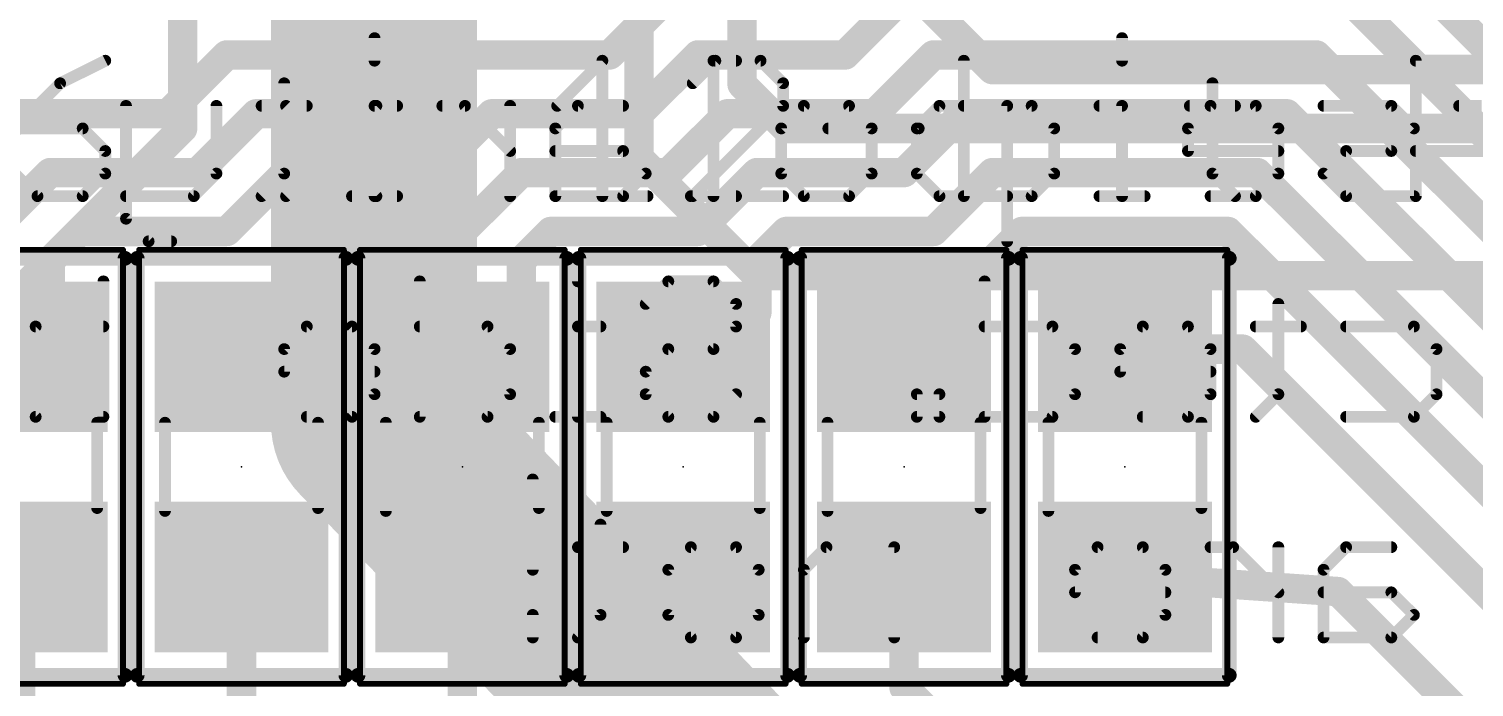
# Model space of a CAD drawing. Extents: x -31.2 to 31.8, y -0.1 to 26.1.
# Drawn here: x -20 to -7.53, y 9.15 to 14.83 of the extents above; entities that cross this region are included whole.
import ezdxf

# ---------------------------------------------------------------- set-up
doc = ezdxf.new("R2010")
doc.units = 0
for name, color, linetype in [('1', 12, 'CONTINUOUS'), ('16', 132, 'CONTINUOUS'), ('21', 40, 'CONTINUOUS'), ('22', 40, 'CONTINUOUS'), ('23', 53, 'CONTINUOUS'), ('39', 12, 'CONTINUOUS'), ('51', 253, 'CONTINUOUS')]:
    doc.layers.add(name, color=color, linetype=linetype)

# ---------------------------------------------------------------- blocks, each defined once
blk = doc.blocks.new('RECT')
blk.add_solid([(-0.5, -0.5), (0.5, -0.5), (-0.5, 0.5), (0.5, 0.5)])

msp = doc.modelspace()

# ---------------------------------------------------------------- linework, layer by layer
at = {"layer": '1', "const_width": 0.254}
for points in [[(-8.382, 15.621), (-6.04, 13.279)], [(-17.018, 14.605), (-16.51, 15.113)], [(-14.986, 14.605), (-14.478, 15.113)], [(-12.954, 14.605), (-12.446, 15.113)], [(-8.636, 15.113), (-6.152, 12.629)], [(-18.288, 14.605), (-18.796, 14.097)], [(-17.018, 14.605), (-18.288, 14.605)], [(-16.256, 14.605), (-16.764, 14.097)], [(-14.986, 14.605), (-16.256, 14.605)], [(-14.732, 14.097), (-14.224, 14.605)], [(-14.224, 14.605), (-12.954, 14.605)], [(-12.7, 14.097), (-12.192, 14.605)], [(-12.192, 14.605), (-8.89, 14.605)], [(-8.89, 14.605), (-6.264, 11.979)], [(-20.066, 14.097), (-20.574, 13.589)], [(-18.796, 14.097), (-20.066, 14.097)], [(-18.034, 14.097), (-18.542, 13.589)], [(-16.764, 14.097), (-18.034, 14.097)], [(-16.002, 14.097), (-16.51, 13.589)], [(-14.732, 14.097), (-16.002, 14.097)], [(-14.478, 13.589), (-13.97, 14.097)], [(-13.97, 14.097), (-12.7, 14.097)], [(-12.446, 13.589), (-11.938, 14.097)], [(-11.938, 14.097), (-9.144, 14.097)], [(-9.144, 14.097), (-6.376, 11.329)], [(-19.812, 13.589), (-20.32, 13.081)], [(-18.542, 13.589), (-19.812, 13.589)], [(-17.78, 13.589), (-18.288, 13.081)], [(-16.51, 13.589), (-17.78, 13.589)], [(-15.748, 13.589), (-16.256, 13.081)], [(-14.478, 13.589), (-15.748, 13.589)], [(-14.224, 13.081), (-13.716, 13.589)], [(-13.716, 13.589), (-12.446, 13.589)], [(-12.192, 13.081), (-11.684, 13.589)], [(-11.684, 13.589), (-9.398, 13.589)], [(-9.398, 13.589), (-6.488, 10.679)], [(-19.558, 13.081), (-19.812, 12.827)], [(-18.288, 13.081), (-19.558, 13.081)], [(-17.526, 13.081), (-17.78, 12.827)], [(-16.256, 13.081), (-17.526, 13.081)], [(-15.494, 13.081), (-15.748, 12.827)], [(-14.224, 13.081), (-15.494, 13.081)], [(-13.716, 12.827), (-13.462, 13.081)], [(-13.462, 13.081), (-12.192, 13.081)], [(-11.684, 12.827), (-11.43, 13.081)], [(-11.43, 13.081), (-9.652, 13.081)], [(-9.652, 13.081), (-6.6, 10.029)], [(-19.812, 12.827), (-19.812, 12.253)], [(-17.78, 12.827), (-17.78, 12.38)], [(-15.748, 12.827), (-15.748, 12.507)], [(-13.716, 12.827), (-13.716, 12.38)], [(-12.446, 11.999), (-11.684, 12.827)], [(-15.748, 12.507), (-16.256, 11.999)], [(-17.78, 12.38), (-18.161, 11.999)], [(-13.716, 12.38), (-14.351, 11.999)], [(-19.812, 12.253), (-20.066, 11.999)], [(-10.541, 11.999), (-10.475, 12.065)], [(-10.475, 12.065), (-9.525, 12.065)], [(-9.525, 12.065), (-6.839, 9.379)], [(-20.066, 10.099), (-20.066, 7.493)], [(-18.161, 8.128), (-18.161, 10.099)], [(-16.256, 8.636), (-16.256, 10.099)], [(-14.351, 9.017), (-14.351, 10.099)], [(-12.446, 9.144), (-12.446, 10.099)], [(-8.702, 9.972), (-10.541, 10.099)], [(-8.702, 9.972), (-6.604, 7.874)], [(-11.684, 8.382), (-12.446, 9.144)]]:
    msp.add_lwpolyline(points, dxfattribs=at)
at = {"layer": '1', "const_width": 0.127}
for points in [[(-18.288, 14.6685, 1), (-18.288, 14.5415)], [(-18.2431, 14.5601, 1), (-18.3329, 14.6499)], [(-17.0629, 14.6499, 1), (-16.9731, 14.5601)], [(-17.018, 14.5415, 1), (-17.018, 14.6685)], [(-16.256, 14.6685, 1), (-16.256, 14.5415)], [(-16.2111, 14.5601, 1), (-16.3009, 14.6499)], [(-15.0309, 14.6499, 1), (-14.9411, 14.5601)], [(-14.986, 14.5415, 1), (-14.986, 14.6685)], [(-14.224, 14.6685, 1), (-14.224, 14.5415)], [(-14.1791, 14.5601, 1), (-14.2689, 14.6499)], [(-12.9989, 14.6499, 1), (-12.9091, 14.5601)], [(-12.954, 14.5415, 1), (-12.954, 14.6685)], [(-12.192, 14.6685, 1), (-12.192, 14.5415)], [(-12.1471, 14.5601, 1), (-12.2369, 14.6499)], [(-8.8451, 14.6499, 1), (-8.9349, 14.5601)], [(-8.89, 14.5415, 1), (-8.89, 14.6685)], [(-20.0211, 14.0521, 1), (-20.1109, 14.1419)], [(-18.796, 14.0335, 1), (-18.796, 14.1605)], [(-18.034, 14.1605, 1), (-18.034, 14.0335)], [(-17.9891, 14.0521, 1), (-18.0789, 14.1419)], [(-16.764, 14.0335, 1), (-16.764, 14.1605)], [(-16.002, 14.1605, 1), (-16.002, 14.0335)], [(-15.9571, 14.0521, 1), (-16.0469, 14.1419)], [(-14.732, 14.0335, 1), (-14.732, 14.1605)], [(-13.97, 14.1605, 1), (-13.97, 14.0335)], [(-13.9251, 14.0521, 1), (-14.0149, 14.1419)], [(-12.7, 14.0335, 1), (-12.7, 14.1605)], [(-11.938, 14.1605, 1), (-11.938, 14.0335)], [(-11.8931, 14.0521, 1), (-11.9829, 14.1419)], [(-9.0991, 14.1419, 1), (-9.1889, 14.0521)], [(-9.144, 14.0335, 1), (-9.144, 14.1605)], [(-18.8409, 14.1419, 1), (-18.7511, 14.0521)], [(-16.8089, 14.1419, 1), (-16.7191, 14.0521)], [(-14.7769, 14.1419, 1), (-14.6871, 14.0521)], [(-12.7449, 14.1419, 1), (-12.6551, 14.0521)], [(-19.812, 13.6525, 1), (-19.812, 13.5255)], [(-19.7671, 13.5441, 1), (-19.8569, 13.6339)], [(-18.542, 13.5255, 1), (-18.542, 13.6525)], [(-17.78, 13.6525, 1), (-17.78, 13.5255)], [(-17.7351, 13.5441, 1), (-17.8249, 13.6339)], [(-16.51, 13.5255, 1), (-16.51, 13.6525)], [(-15.748, 13.6525, 1), (-15.748, 13.5255)], [(-15.7031, 13.5441, 1), (-15.7929, 13.6339)], [(-14.478, 13.5255, 1), (-14.478, 13.6525)], [(-13.716, 13.6525, 1), (-13.716, 13.5255)], [(-13.6711, 13.5441, 1), (-13.7609, 13.6339)], [(-12.446, 13.5255, 1), (-12.446, 13.6525)], [(-11.684, 13.6525, 1), (-11.684, 13.5255)], [(-11.6391, 13.5441, 1), (-11.7289, 13.6339)], [(-9.3531, 13.6339, 1), (-9.4429, 13.5441)], [(-9.398, 13.5255, 1), (-9.398, 13.6525)], [(-18.5869, 13.6339, 1), (-18.4971, 13.5441)], [(-16.5549, 13.6339, 1), (-16.4651, 13.5441)], [(-14.5229, 13.6339, 1), (-14.4331, 13.5441)], [(-12.4909, 13.6339, 1), (-12.4011, 13.5441)], [(-19.558, 13.1445, 1), (-19.558, 13.0175)], [(-19.5131, 13.0361, 1), (-19.6029, 13.1259)], [(-18.3329, 13.1259, 1), (-18.2431, 13.0361)], [(-18.288, 13.0175, 1), (-18.288, 13.1445)], [(-17.526, 13.1445, 1), (-17.526, 13.0175)], [(-17.4811, 13.0361, 1), (-17.5709, 13.1259)], [(-16.3009, 13.1259, 1), (-16.2111, 13.0361)], [(-16.256, 13.0175, 1), (-16.256, 13.1445)], [(-15.494, 13.1445, 1), (-15.494, 13.0175)], [(-15.4491, 13.0361, 1), (-15.5389, 13.1259)], [(-14.2689, 13.1259, 1), (-14.1791, 13.0361)], [(-14.224, 13.0175, 1), (-14.224, 13.1445)], [(-13.462, 13.1445, 1), (-13.462, 13.0175)], [(-13.4171, 13.0361, 1), (-13.5069, 13.1259)], [(-12.2369, 13.1259, 1), (-12.1471, 13.0361)], [(-12.192, 13.0175, 1), (-12.192, 13.1445)], [(-11.43, 13.1445, 1), (-11.43, 13.0175)], [(-11.3851, 13.0361, 1), (-11.4749, 13.1259)], [(-9.6071, 13.1259, 1), (-9.6969, 13.0361)], [(-9.652, 13.0175, 1), (-9.652, 13.1445)], [(-19.7485, 12.827, 1), (-19.8755, 12.827)], [(-19.8569, 12.8719, 1), (-19.7671, 12.7821)], [(-17.7165, 12.827, 1), (-17.8435, 12.827)], [(-17.8249, 12.8719, 1), (-17.7351, 12.7821)], [(-15.6845, 12.827, 1), (-15.8115, 12.827)], [(-15.7929, 12.8719, 1), (-15.7031, 12.7821)], [(-13.6525, 12.827, 1), (-13.7795, 12.827)], [(-13.7609, 12.8719, 1), (-13.6711, 12.7821)], [(-11.7289, 12.8719, 1), (-11.6391, 12.7821)], [(-11.6373, 12.784, 1), (-11.7307, 12.87)], [(-15.7031, 12.4621, 1), (-15.7929, 12.5519)], [(-17.7351, 12.3351, 1), (-17.8249, 12.4249)], [(-15.8115, 12.507, 1), (-15.6845, 12.507)], [(-13.6833, 12.3255, 1), (-13.7487, 12.4345)], [(-19.7671, 12.2081, 1), (-19.8569, 12.2979)], [(-17.8435, 12.38, 1), (-17.7165, 12.38)], [(-13.7795, 12.38, 1), (-13.6525, 12.38)], [(-19.8755, 12.253, 1), (-19.7485, 12.253)], [(-20.1109, 12.0439, 1), (-20.0211, 11.9541)], [(-18.2059, 12.0439, 1), (-18.1161, 11.9541)], [(-16.3009, 12.0439, 1), (-16.2111, 11.9541)], [(-14.3837, 12.0535, 1), (-14.3183, 11.9445)], [(-12.4927, 12.042, 1), (-12.3993, 11.956)], [(-10.5859, 12.0439, 1), (-10.4961, 11.9541)], [(-10.475, 12.1285, 1), (-10.475, 12.0015)], [(-10.4301, 12.0201, 1), (-10.5199, 12.1099)], [(-9.4801, 12.1099, 1), (-9.5699, 12.0201)], [(-9.525, 12.0015, 1), (-9.525, 12.1285)], [(-20.0025, 10.099, 1), (-20.1295, 10.099)], [(-18.0975, 10.099, 1), (-18.2245, 10.099)], [(-16.1925, 10.099, 1), (-16.3195, 10.099)], [(-14.2875, 10.099, 1), (-14.4145, 10.099)], [(-12.3825, 10.099, 1), (-12.5095, 10.099)], [(-10.5366, 10.1623, 1), (-10.5454, 10.0357)], [(-8.6571, 10.0169, 1), (-8.7469, 9.9271)], [(-8.7064, 9.9087, 1), (-8.6976, 10.0353)], [(-12.4011, 9.1889, 1), (-12.4909, 9.0991)], [(-12.5095, 9.144, 1), (-12.3825, 9.144)]]:
    msp.add_lwpolyline(points, format="xyb", dxfattribs=at)
at = {"layer": '16'}
for points, const_width in [([(-17.018, 11.43), (-17.018, 21.209)], 1.778), ([(-18.669, 21.717), (-18.669, 13.97)], 0.254), ([(-13.843, 14.351), (-13.843, 17.78)], 0.254), ([(-14.732, 13.716), (-14.732, 17.272)], 0.254), ([(-11.684, 14.478), (-12.7, 15.494)], 0.254), ([(-11.684, 14.478), (-1.905, 14.478)], 0.254), ([(-13.843, 14.351), (-13.462, 13.97)], 0.254), ([(-18.669, 13.97), (-21.082, 11.557)], 0.254), ([(-13.462, 13.97), (1.27, 13.97)], 0.254), ([(-13.716, 12.7), (-14.732, 13.716)], 0.254), ([(-13.716, 12.7), (0.254, 12.7)], 0.254), ([(-13.97, 8.255), (-17.018, 11.43)], 1.778)]:
    msp.add_lwpolyline(points, dxfattribs=dict(at, const_width=const_width))
for points, const_width in [([(-11.684, 14.5415, 1), (-11.684, 14.4145)], 0.127), ([(-11.7289, 14.4331, 1), (-11.6391, 14.5229)], 0.127), ([(-13.7981, 14.3959, 1), (-13.8879, 14.3061)], 0.127), ([(-13.9065, 14.351, 1), (-13.7795, 14.351)], 0.127), ([(-18.6241, 13.9251, 1), (-18.7139, 14.0149)], 0.127), ([(-13.462, 14.0335, 1), (-13.462, 13.9065)], 0.127), ([(-18.7325, 13.97, 1), (-18.6055, 13.97)], 0.127), ([(-13.5069, 13.9251, 1), (-13.4171, 14.0149)], 0.127), ([(-14.6871, 13.7609, 1), (-14.7769, 13.6711)], 0.127), ([(-14.7955, 13.716, 1), (-14.6685, 13.716)], 0.127), ([(-13.716, 12.7635, 1), (-13.716, 12.6365)], 0.127), ([(-13.7609, 12.6551, 1), (-13.6711, 12.7449)], 0.127), ([(-16.6973, 11.7378, 1), (-17.3387, 11.1222)], 0.889), ([(-17.4625, 11.43, 1), (-16.5735, 11.43)], 0.889)]:
    msp.add_lwpolyline(points, format="xyb", dxfattribs=dict(at, const_width=const_width))
at = {"layer": '21'}
for points, const_width in [([(-10.5657, 14.7501), (-10.5657, 14.5552)], 0.1016), ([(-19.3362, 14.5552), (-19.726, 14.3603)], 0.1016), ([(-15.4382, 14.1654), (-15.0484, 14.5552)], 0.1016), ([(-15.0484, 14.5552), (-15.0484, 13.3858)], 0.1016), ([(-14.0739, 14.5552), (-14.2688, 14.3603)], 0.1016), ([(-13.6841, 14.5552), (-14.0739, 14.5552)], 0.1016), ([(-13.4892, 14.3603), (-13.6841, 14.5552)], 0.1016), ([(-11.93, 14.5552), (-11.93, 13.3858)], 0.1016), ([(-8.032, 13.3858), (-8.032, 14.5552)], 0.1016), ([(-8.032, 14.5552), (-7.4473, 14.5552)], 0.1016), ([(-19.726, 14.3603), (-20.1158, 13.9705)], 0.1016), ([(-13.4892, 14.1654), (-13.4892, 14.3603)], 0.1016), ([(-9.7861, 14.3603), (-9.7861, 13.5807)], 0.1016), ([(-17.777, 14.1654), (-16.9974, 13.3858)], 0.1016), ([(-17.777, 13.3858), (-16.9974, 14.1654)], 0.1016), ([(-14.2688, 13.3858), (-13.4892, 14.1654)], 0.1016), ([(-11.3453, 14.1654), (-11.93, 14.1654)], 0.1016), ([(-11.1504, 13.9705), (-11.3453, 14.1654)], 0.1016), ([(-10.7606, 14.1654), (-10.5657, 14.1654)], 0.1016), ([(-10.5657, 14.1654), (-10.5657, 13.3858)], 0.1016), ([(-9.981, 14.1654), (-9.5912, 14.1654)], 0.1016), ([(-19.5311, 13.9705), (-20.1158, 13.9705)], 0.1016), ([(-19.3362, 13.7756), (-19.5311, 13.9705)], 0.1016), ([(-13.0994, 13.9705), (-12.3198, 13.9705)], 0.1016), ([(-11.1504, 13.5807), (-11.1504, 13.9705)], 0.1016), ([(-19.3362, 13.5807), (-19.3362, 13.7756)], 0.1016), ([(-7.4473, 13.7756), (-8.032, 13.7756)], 0.1016), ([(-20.1158, 13.5807), (-19.9209, 13.3858)], 0.1016), ([(-19.5311, 13.3858), (-19.3362, 13.5807)], 0.1016), ([(-11.3453, 13.3858), (-11.1504, 13.5807)], 0.1016), ([(-9.7861, 13.5807), (-9.5912, 13.3858)], 0.1016), ([(-19.9209, 13.3858), (-19.5311, 13.3858)], 0.1016), ([(-15.4382, 13.3858), (-14.6586, 13.3858)], 0.1016), ([(-13.4892, 13.3858), (-14.2688, 13.3858)], 0.1016), ([(-11.93, 13.3858), (-11.3453, 13.3858)], 0.1016), ([(-10.7606, 13.3858), (-10.3708, 13.3858)], 0.1016), ([(-20.966, 12.849), (-19.166, 12.849)], 0.127), ([(-19.166, 12.849), (-19.166, 9.249)], 0.127), ([(-19.061, 12.849), (-17.261, 12.849)], 0.127), ([(-19.061, 9.249), (-19.061, 12.849)], 0.127), ([(-17.261, 12.849), (-17.261, 9.249)], 0.127), ([(-17.156, 12.849), (-15.356, 12.849)], 0.127), ([(-17.156, 9.249), (-17.156, 12.849)], 0.127), ([(-15.356, 12.849), (-15.356, 9.249)], 0.127), ([(-15.251, 12.849), (-13.451, 12.849)], 0.127), ([(-15.251, 9.249), (-15.251, 12.849)], 0.127), ([(-13.451, 12.849), (-13.451, 9.249)], 0.127), ([(-13.346, 12.849), (-11.546, 12.849)], 0.127), ([(-13.346, 9.249), (-13.346, 12.849)], 0.127), ([(-11.546, 12.849), (-11.546, 9.249)], 0.127), ([(-11.441, 12.849), (-9.641, 12.849)], 0.127), ([(-11.441, 9.249), (-11.441, 12.849)], 0.127), ([(-9.641, 12.849), (-9.641, 9.249)], 0.127), ([(-19.166, 9.249), (-20.966, 9.249)], 0.127), ([(-17.261, 9.249), (-19.061, 9.249)], 0.127), ([(-15.356, 9.249), (-17.156, 9.249)], 0.127), ([(-13.451, 9.249), (-15.251, 9.249)], 0.127), ([(-11.546, 9.249), (-13.346, 9.249)], 0.127), ([(-9.641, 9.249), (-11.441, 9.249)], 0.127)]:
    msp.add_lwpolyline(points, dxfattribs=dict(at, const_width=const_width))
for points, const_width in [([(-10.5403, 14.7501, 1), (-10.5911, 14.7501)], 0.0508), ([(-19.3248, 14.5325, 1), (-19.3476, 14.5779)], 0.0508), ([(-15.023, 14.5552, 1), (-15.0738, 14.5552)], 0.0508), ([(-15.0305, 14.5372, 1), (-15.0664, 14.5732)], 0.0508), ([(-14.0739, 14.5806, 1), (-14.0739, 14.5298)], 0.0508), ([(-14.056, 14.5372, 1), (-14.0919, 14.5732)], 0.0508), ([(-13.6662, 14.5732, 1), (-13.7021, 14.5372)], 0.0508), ([(-13.6841, 14.5298, 1), (-13.6841, 14.5806)], 0.0508), ([(-11.9046, 14.5552, 1), (-11.9554, 14.5552)], 0.0508), ([(-8.0066, 14.5552, 1), (-8.0574, 14.5552)], 0.0508), ([(-8.032, 14.5806, 1), (-8.032, 14.5298)], 0.0508), ([(-10.5911, 14.5552, 1), (-10.5403, 14.5552)], 0.0508), ([(-19.7374, 14.383, 1), (-19.7146, 14.3376)], 0.0508), ([(-19.708, 14.3423, 1), (-19.744, 14.3783)], 0.0508), ([(-14.2868, 14.3783, 1), (-14.2509, 14.3423)], 0.0508), ([(-13.4638, 14.3603, 1), (-13.5146, 14.3603)], 0.0508), ([(-13.5072, 14.3423, 1), (-13.4713, 14.3783)], 0.0508), ([(-9.7607, 14.3603, 1), (-9.8115, 14.3603)], 0.0508), ([(-17.759, 14.1834, 1), (-17.795, 14.1474)], 0.0508), ([(-16.9795, 14.1474, 1), (-17.0154, 14.1834)], 0.0508), ([(-13.4713, 14.1474, 1), (-13.5072, 14.1834)], 0.0508), ([(-11.93, 14.1908, 1), (-11.93, 14.14)], 0.0508), ([(-11.3274, 14.1834, 1), (-11.3633, 14.1474)], 0.0508), ([(-11.3453, 14.14, 1), (-11.3453, 14.1908)], 0.0508), ([(-10.7606, 14.1908, 1), (-10.7606, 14.14)], 0.0508), ([(-10.5403, 14.1654, 1), (-10.5911, 14.1654)], 0.0508), ([(-10.5657, 14.14, 1), (-10.5657, 14.1908)], 0.0508), ([(-9.981, 14.1908, 1), (-9.981, 14.14)], 0.0508), ([(-9.5912, 14.14, 1), (-9.5912, 14.1908)], 0.0508), ([(-15.4562, 14.1834, 1), (-15.4203, 14.1474)], 0.0508), ([(-13.5146, 14.1654, 1), (-13.4638, 14.1654)], 0.0508), ([(-19.5131, 13.9885, 1), (-19.5491, 13.9525)], 0.0508), ([(-19.5311, 13.9451, 1), (-19.5311, 13.9959)], 0.0508), ([(-13.0994, 13.9959, 1), (-13.0994, 13.9451)], 0.0508), ([(-12.3198, 13.9451, 1), (-12.3198, 13.9959)], 0.0508), ([(-11.125, 13.9705, 1), (-11.1758, 13.9705)], 0.0508), ([(-11.1684, 13.9525, 1), (-11.1325, 13.9885)], 0.0508), ([(-19.3108, 13.7756, 1), (-19.3616, 13.7756)], 0.0508), ([(-19.3542, 13.7576, 1), (-19.3182, 13.7936)], 0.0508), ([(-8.032, 13.801, 1), (-8.032, 13.7502)], 0.0508), ([(-19.3616, 13.5807, 1), (-19.3108, 13.5807)], 0.0508), ([(-19.3182, 13.5627, 1), (-19.3542, 13.5987)], 0.0508), ([(-11.1758, 13.5807, 1), (-11.125, 13.5807)], 0.0508), ([(-11.1325, 13.5627, 1), (-11.1684, 13.5987)], 0.0508), ([(-9.7682, 13.5987, 1), (-9.8041, 13.5627)], 0.0508), ([(-9.8115, 13.5807, 1), (-9.7607, 13.5807)], 0.0508), ([(-19.9209, 13.4112, 1), (-19.9209, 13.3604)], 0.0508), ([(-19.9389, 13.3678, 1), (-19.9029, 13.4038)], 0.0508), ([(-19.5491, 13.4038, 1), (-19.5131, 13.3678)], 0.0508), ([(-19.5311, 13.3604, 1), (-19.5311, 13.4112)], 0.0508), ([(-17.795, 13.4038, 1), (-17.759, 13.3678)], 0.0508), ([(-17.0154, 13.3678, 1), (-16.9795, 13.4038)], 0.0508), ([(-15.4382, 13.4112, 1), (-15.4382, 13.3604)], 0.0508), ([(-15.0738, 13.3858, 1), (-15.023, 13.3858)], 0.0508), ([(-14.6586, 13.3604, 1), (-14.6586, 13.4112)], 0.0508), ([(-14.2868, 13.4038, 1), (-14.2509, 13.3678)], 0.0508), ([(-14.2688, 13.4112, 1), (-14.2688, 13.3604)], 0.0508), ([(-13.4892, 13.3604, 1), (-13.4892, 13.4112)], 0.0508), ([(-11.93, 13.4112, 1), (-11.93, 13.3604)], 0.0508), ([(-11.9554, 13.3858, 1), (-11.9046, 13.3858)], 0.0508), ([(-11.3633, 13.4038, 1), (-11.3274, 13.3678)], 0.0508), ([(-11.3453, 13.3604, 1), (-11.3453, 13.4112)], 0.0508), ([(-10.7606, 13.4112, 1), (-10.7606, 13.3604)], 0.0508), ([(-10.5911, 13.3858, 1), (-10.5403, 13.3858)], 0.0508), ([(-10.3708, 13.3604, 1), (-10.3708, 13.4112)], 0.0508), ([(-9.6092, 13.3678, 1), (-9.5733, 13.4038)], 0.0508), ([(-8.0574, 13.3858, 1), (-8.0066, 13.3858)], 0.0508), ([(-19.1343, 12.849, 1), (-19.1977, 12.849)], 0.0635), ([(-19.166, 12.8172, 1), (-19.166, 12.8808)], 0.0635), ([(-19.061, 12.8808, 1), (-19.061, 12.8172)], 0.0635), ([(-19.0293, 12.849, 1), (-19.0927, 12.849)], 0.0635), ([(-17.2293, 12.849, 1), (-17.2927, 12.849)], 0.0635), ([(-17.261, 12.8172, 1), (-17.261, 12.8808)], 0.0635), ([(-17.156, 12.8808, 1), (-17.156, 12.8172)], 0.0635), ([(-17.1243, 12.849, 1), (-17.1878, 12.849)], 0.0635), ([(-15.3242, 12.849, 1), (-15.3878, 12.849)], 0.0635), ([(-15.356, 12.8172, 1), (-15.356, 12.8808)], 0.0635), ([(-15.251, 12.8808, 1), (-15.251, 12.8172)], 0.0635), ([(-15.2193, 12.849, 1), (-15.2828, 12.849)], 0.0635), ([(-13.4192, 12.849, 1), (-13.4828, 12.849)], 0.0635), ([(-13.451, 12.8172, 1), (-13.451, 12.8808)], 0.0635), ([(-13.346, 12.8808, 1), (-13.346, 12.8172)], 0.0635), ([(-13.3142, 12.849, 1), (-13.3778, 12.849)], 0.0635), ([(-11.5143, 12.849, 1), (-11.5778, 12.849)], 0.0635), ([(-11.546, 12.8172, 1), (-11.546, 12.8808)], 0.0635), ([(-11.441, 12.8808, 1), (-11.441, 12.8172)], 0.0635), ([(-11.4093, 12.849, 1), (-11.4728, 12.849)], 0.0635), ([(-9.6092, 12.849, 1), (-9.6728, 12.849)], 0.0635), ([(-9.641, 12.8172, 1), (-9.641, 12.8808)], 0.0635), ([(-19.1977, 9.249, 1), (-19.1343, 9.249)], 0.0635), ([(-19.166, 9.2172, 1), (-19.166, 9.2808)], 0.0635), ([(-19.061, 9.2808, 1), (-19.061, 9.2172)], 0.0635), ([(-19.0927, 9.249, 1), (-19.0293, 9.249)], 0.0635), ([(-17.2927, 9.249, 1), (-17.2293, 9.249)], 0.0635), ([(-17.261, 9.2172, 1), (-17.261, 9.2808)], 0.0635), ([(-17.156, 9.2808, 1), (-17.156, 9.2172)], 0.0635), ([(-17.1878, 9.249, 1), (-17.1243, 9.249)], 0.0635), ([(-15.3878, 9.249, 1), (-15.3242, 9.249)], 0.0635), ([(-15.356, 9.2172, 1), (-15.356, 9.2808)], 0.0635), ([(-15.251, 9.2808, 1), (-15.251, 9.2172)], 0.0635), ([(-15.2828, 9.249, 1), (-15.2193, 9.249)], 0.0635), ([(-13.4828, 9.249, 1), (-13.4192, 9.249)], 0.0635), ([(-13.451, 9.2172, 1), (-13.451, 9.2808)], 0.0635), ([(-13.346, 9.2808, 1), (-13.346, 9.2172)], 0.0635), ([(-13.3778, 9.249, 1), (-13.3142, 9.249)], 0.0635), ([(-11.5778, 9.249, 1), (-11.5143, 9.249)], 0.0635), ([(-11.546, 9.2172, 1), (-11.546, 9.2808)], 0.0635), ([(-11.441, 9.2808, 1), (-11.441, 9.2172)], 0.0635), ([(-11.4728, 9.249, 1), (-11.4093, 9.249)], 0.0635), ([(-9.6728, 9.249, 1), (-9.6092, 9.249)], 0.0635), ([(-9.641, 9.2172, 1), (-9.641, 9.2808)], 0.0635)]:
    msp.add_lwpolyline(points, format="xyb", dxfattribs=dict(at, const_width=const_width))
at = {"layer": '22', "const_width": 0.1016}
for points in [[(-17.0134, 14.7501), (-17.0134, 14.5552)], [(-13.895, 14.5552), (-14.0899, 14.5552)], [(-14.0899, 14.5552), (-14.0899, 13.3858)], [(-17.793, 14.3603), (-17.793, 13.5807)], [(-19.1573, 14.1654), (-19.1573, 13.1909)], [(-18.3777, 14.1654), (-18.3777, 13.5807)], [(-17.5981, 14.1654), (-17.9879, 14.1654)], [(-16.8185, 14.1654), (-17.0134, 14.1654)], [(-17.0134, 14.1654), (-17.0134, 13.3858)], [(-16.2338, 14.1654), (-16.4287, 14.1654)], [(-15.844, 13.7756), (-16.2338, 14.1654)], [(-15.844, 13.3858), (-15.844, 14.1654)], [(-15.2593, 14.1654), (-15.4542, 13.9705)], [(-14.8695, 14.1654), (-15.2593, 14.1654)], [(-13.5052, 13.9705), (-13.3103, 14.1654)], [(-13.3103, 14.1654), (-12.9205, 14.1654)], [(-12.9205, 14.1654), (-12.7256, 13.9705)], [(-12.1409, 14.1654), (-12.3358, 13.9705)], [(-11.5562, 14.1654), (-12.1409, 14.1654)], [(-11.5562, 12.996), (-11.5562, 14.1654)], [(-9.8021, 14.1654), (-9.997, 13.9705)], [(-9.4123, 14.1654), (-9.8021, 14.1654)], [(-9.2174, 13.9705), (-9.4123, 14.1654)], [(-8.2429, 14.1654), (-8.8276, 14.1654)], [(-8.048, 13.9705), (-8.2429, 14.1654)], [(-7.4633, 14.1654), (-7.6582, 14.1654)], [(-15.4542, 13.9705), (-15.4542, 13.3858)], [(-13.5052, 13.5807), (-13.5052, 13.9705)], [(-12.7256, 13.9705), (-12.7256, 13.5807)], [(-12.3358, 13.9705), (-12.3358, 13.5807)], [(-9.997, 13.9705), (-9.997, 13.7756)], [(-9.2174, 13.5807), (-9.2174, 13.9705)], [(-8.2429, 13.7756), (-8.048, 13.9705)], [(-14.8695, 13.7756), (-15.4542, 13.7756)], [(-14.6746, 13.5807), (-14.8695, 13.7756)], [(-9.997, 13.7756), (-9.2174, 13.7756)], [(-8.8276, 13.5807), (-8.6327, 13.7756)], [(-8.6327, 13.7756), (-8.2429, 13.7756)], [(-18.3777, 13.5807), (-18.5725, 13.3858)], [(-17.793, 13.5807), (-17.9879, 13.3858)], [(-14.8695, 13.3858), (-14.6746, 13.5807)], [(-13.3103, 13.3858), (-13.5052, 13.5807)], [(-12.7256, 13.5807), (-12.9205, 13.3858)], [(-12.3358, 13.5807), (-12.1409, 13.3858)], [(-9.4123, 13.3858), (-9.2174, 13.5807)], [(-8.6327, 13.3858), (-8.8276, 13.5807)], [(-18.5725, 13.3858), (-19.1573, 13.3858)], [(-16.8185, 13.3858), (-17.2083, 13.3858)], [(-15.4542, 13.3858), (-14.8695, 13.3858)], [(-13.895, 13.3858), (-14.2848, 13.3858)], [(-12.9205, 13.3858), (-13.3103, 13.3858)], [(-12.1409, 13.3858), (-11.5562, 13.3858)], [(-9.8021, 13.3858), (-9.4123, 13.3858)], [(-8.048, 13.3858), (-8.6327, 13.3858)], [(-19.1573, 13.1909), (-18.9624, 12.996)], [(-18.9624, 12.996), (-18.7675, 12.996)], [(-15.2593, 12.8451), (-15.2593, 12.6502)], [(-19.3522, 12.6502), (-19.3522, 11.4808)], [(-16.6236, 12.6502), (-16.6236, 11.4808)], [(-14.6746, 12.4553), (-14.4797, 12.6502)], [(-14.4797, 12.6502), (-14.0899, 12.6502)], [(-14.0899, 12.6502), (-13.895, 12.4553)], [(-11.7511, 12.6502), (-11.7511, 11.4808)], [(-13.895, 12.4553), (-13.895, 12.2604)], [(-9.2174, 12.4553), (-9.2174, 11.6757)], [(-20.1317, 12.0655), (-19.9368, 12.2604)], [(-19.9368, 12.2604), (-19.3522, 12.2604)], [(-17.5981, 12.2604), (-17.793, 12.0655)], [(-17.2083, 12.2604), (-17.5981, 12.2604)], [(-17.0134, 12.0655), (-17.2083, 12.2604)], [(-16.0389, 12.2604), (-16.6236, 12.2604)], [(-15.844, 12.0655), (-16.0389, 12.2604)], [(-15.0644, 12.2604), (-15.2593, 12.2604)], [(-15.2593, 12.2604), (-15.2593, 11.4808)], [(-13.895, 12.2604), (-14.0899, 12.0655)], [(-11.1664, 12.2604), (-11.7511, 12.2604)], [(-10.9715, 12.0655), (-11.1664, 12.2604)], [(-10.3868, 12.2604), (-10.5817, 12.0655)], [(-9.997, 12.2604), (-10.3868, 12.2604)], [(-9.8021, 12.0655), (-9.997, 12.2604)], [(-9.0225, 12.2604), (-9.4123, 12.2604)], [(-8.6327, 12.2604), (-8.048, 12.2604)], [(-8.048, 12.2604), (-7.8531, 12.0655)], [(-17.793, 12.0655), (-17.793, 11.8706)], [(-17.0134, 11.6757), (-17.0134, 12.0655)], [(-15.844, 11.6757), (-15.844, 12.0655)], [(-14.4797, 12.0655), (-14.6746, 11.8706)], [(-14.0899, 12.0655), (-14.4797, 12.0655)], [(-10.9715, 11.6757), (-10.9715, 12.0655)], [(-10.5817, 12.0655), (-10.5817, 11.8706)], [(-9.8021, 11.6757), (-9.8021, 12.0655)], [(-7.8531, 12.0655), (-7.8531, 11.6757)], [(-17.793, 11.8706), (-17.0134, 11.8706)], [(-14.6746, 11.8706), (-14.6746, 11.6757)], [(-10.5817, 11.8706), (-9.8021, 11.8706)], [(-19.9368, 11.4808), (-20.1317, 11.6757)], [(-17.2083, 11.4808), (-17.0134, 11.6757)], [(-16.0389, 11.4808), (-15.844, 11.6757)], [(-14.6746, 11.6757), (-14.4797, 11.4808)], [(-14.0899, 11.4808), (-13.895, 11.6757)], [(-12.1409, 11.6757), (-12.3358, 11.6757)], [(-12.3358, 11.6757), (-12.3358, 11.4808)], [(-12.1409, 11.4808), (-12.1409, 11.6757)], [(-11.1664, 11.4808), (-10.9715, 11.6757)], [(-9.997, 11.4808), (-9.8021, 11.6757)], [(-9.2174, 11.6757), (-9.4123, 11.4808)], [(-7.8531, 11.6757), (-8.048, 11.4808)], [(-19.3522, 11.4808), (-19.9368, 11.4808)], [(-17.5981, 11.4808), (-17.2083, 11.4808)], [(-16.6236, 11.4808), (-16.0389, 11.4808)], [(-15.0644, 11.4808), (-15.4542, 11.4808)], [(-14.4797, 11.4808), (-14.0899, 11.4808)], [(-12.3358, 11.4808), (-12.1409, 11.4808)], [(-11.7511, 11.4808), (-11.1664, 11.4808)], [(-10.3868, 11.4808), (-9.997, 11.4808)], [(-8.048, 11.4808), (-8.6327, 11.4808)], [(-15.6491, 10.9401), (-15.6491, 10.1605)], [(-15.0644, 10.5503), (-15.0644, 9.7707)], [(-14.8695, 10.3554), (-15.2593, 10.3554)], [(-14.4797, 10.1605), (-14.2848, 10.3554)], [(-14.2848, 10.3554), (-13.895, 10.3554)], [(-13.895, 10.3554), (-13.7001, 10.1605)], [(-13.1154, 10.3554), (-13.3103, 10.1605)], [(-12.5307, 10.3554), (-13.1154, 10.3554)], [(-12.5307, 9.5758), (-12.5307, 10.3554)], [(-10.7766, 10.3554), (-10.9715, 10.1605)], [(-10.3868, 10.3554), (-10.7766, 10.3554)], [(-10.1919, 10.1605), (-10.3868, 10.3554)], [(-9.6072, 10.3554), (-9.8021, 10.3554)], [(-9.2174, 9.9656), (-9.6072, 10.3554)], [(-9.2174, 9.5758), (-9.2174, 10.3554)], [(-8.6327, 10.3554), (-8.8276, 10.1605)], [(-8.2429, 10.3554), (-8.6327, 10.3554)], [(-14.4797, 9.7707), (-14.4797, 10.1605)], [(-13.7001, 10.1605), (-13.7001, 9.7707)], [(-13.3103, 10.1605), (-13.3103, 9.5758)], [(-10.9715, 10.1605), (-10.9715, 9.9656)], [(-10.1919, 9.7707), (-10.1919, 10.1605)], [(-8.8276, 10.1605), (-8.8276, 9.5758)], [(-10.9715, 9.9656), (-10.1919, 9.9656)], [(-8.2429, 9.9656), (-8.8276, 9.9656)], [(-8.048, 9.7707), (-8.2429, 9.9656)], [(-15.6491, 9.7707), (-15.6491, 9.5758)], [(-15.0644, 9.7707), (-15.2593, 9.5758)], [(-14.2848, 9.5758), (-14.4797, 9.7707)], [(-13.7001, 9.7707), (-13.895, 9.5758)], [(-10.3868, 9.5758), (-10.1919, 9.7707)], [(-8.2429, 9.5758), (-8.048, 9.7707)], [(-13.895, 9.5758), (-14.2848, 9.5758)], [(-10.7766, 9.5758), (-10.3868, 9.5758)], [(-8.8276, 9.5758), (-8.2429, 9.5758)]]:
    msp.add_lwpolyline(points, dxfattribs=at)
at = {"layer": '22', "const_width": 0.0508}
for points in [[(-16.988, 14.7501, 1), (-17.0388, 14.7501)], [(-14.0899, 14.5806, 1), (-14.0899, 14.5298)], [(-14.0645, 14.5552, 1), (-14.1153, 14.5552)], [(-13.895, 14.5298, 1), (-13.895, 14.5806)], [(-17.0388, 14.5552, 1), (-16.988, 14.5552)], [(-17.7676, 14.3603, 1), (-17.8184, 14.3603)], [(-19.1319, 14.1654, 1), (-19.1827, 14.1654)], [(-18.3523, 14.1654, 1), (-18.4031, 14.1654)], [(-17.9879, 14.1908, 1), (-17.9879, 14.14)], [(-17.5981, 14.14, 1), (-17.5981, 14.1908)], [(-17.0134, 14.1908, 1), (-17.0134, 14.14)], [(-16.988, 14.1654, 1), (-17.0388, 14.1654)], [(-16.8185, 14.14, 1), (-16.8185, 14.1908)], [(-16.4287, 14.1908, 1), (-16.4287, 14.14)], [(-16.2158, 14.1834, 1), (-16.2517, 14.1474)], [(-16.2338, 14.14, 1), (-16.2338, 14.1908)], [(-15.8186, 14.1654, 1), (-15.8694, 14.1654)], [(-15.2593, 14.1908, 1), (-15.2593, 14.14)], [(-15.2413, 14.1474, 1), (-15.2772, 14.1834)], [(-14.8695, 14.14, 1), (-14.8695, 14.1908)], [(-13.3103, 14.1908, 1), (-13.3103, 14.14)], [(-13.2923, 14.1474, 1), (-13.3282, 14.1834)], [(-12.9025, 14.1834, 1), (-12.9384, 14.1474)], [(-12.9205, 14.14, 1), (-12.9205, 14.1908)], [(-12.1409, 14.1908, 1), (-12.1409, 14.14)], [(-12.1229, 14.1474, 1), (-12.1588, 14.1834)], [(-11.5308, 14.1654, 1), (-11.5816, 14.1654)], [(-11.5562, 14.14, 1), (-11.5562, 14.1908)], [(-9.8021, 14.1908, 1), (-9.8021, 14.14)], [(-9.7841, 14.1474, 1), (-9.82, 14.1834)], [(-9.3943, 14.1834, 1), (-9.4302, 14.1474)], [(-9.4123, 14.14, 1), (-9.4123, 14.1908)], [(-8.8276, 14.1908, 1), (-8.8276, 14.14)], [(-8.2249, 14.1834, 1), (-8.2608, 14.1474)], [(-8.2429, 14.14, 1), (-8.2429, 14.1908)], [(-7.6582, 14.1908, 1), (-7.6582, 14.14)], [(-15.4288, 13.9705, 1), (-15.4796, 13.9705)], [(-15.4721, 13.9885, 1), (-15.4362, 13.9525)], [(-13.4798, 13.9705, 1), (-13.5306, 13.9705)], [(-13.5231, 13.9885, 1), (-13.4872, 13.9525)], [(-12.7002, 13.9705, 1), (-12.751, 13.9705)], [(-12.7435, 13.9525, 1), (-12.7076, 13.9885)], [(-12.3104, 13.9705, 1), (-12.3612, 13.9705)], [(-12.3537, 13.9885, 1), (-12.3178, 13.9525)], [(-9.9716, 13.9705, 1), (-10.0224, 13.9705)], [(-10.0149, 13.9885, 1), (-9.979, 13.9525)], [(-9.192, 13.9705, 1), (-9.2428, 13.9705)], [(-9.2353, 13.9525, 1), (-9.1994, 13.9885)], [(-8.03, 13.9525, 1), (-8.0659, 13.9885)], [(-8.0659, 13.9525, 1), (-8.03, 13.9885)], [(-15.8619, 13.7576, 1), (-15.826, 13.7936)], [(-15.4542, 13.801, 1), (-15.4542, 13.7502)], [(-14.8515, 13.7936, 1), (-14.8874, 13.7576)], [(-14.8695, 13.7502, 1), (-14.8695, 13.801)], [(-9.997, 13.801, 1), (-9.997, 13.7502)], [(-10.0224, 13.7756, 1), (-9.9716, 13.7756)], [(-9.2174, 13.7502, 1), (-9.2174, 13.801)], [(-8.6327, 13.801, 1), (-8.6327, 13.7502)], [(-8.6147, 13.7576, 1), (-8.6506, 13.7936)], [(-8.2608, 13.7936, 1), (-8.2249, 13.7576)], [(-8.2429, 13.7502, 1), (-8.2429, 13.801)], [(-18.4031, 13.5807, 1), (-18.3523, 13.5807)], [(-18.3597, 13.5627, 1), (-18.3956, 13.5987)], [(-17.8184, 13.5807, 1), (-17.7676, 13.5807)], [(-17.775, 13.5627, 1), (-17.8109, 13.5987)], [(-14.6566, 13.5627, 1), (-14.6925, 13.5987)], [(-14.6925, 13.5627, 1), (-14.6566, 13.5987)], [(-13.4872, 13.5987, 1), (-13.5231, 13.5627)], [(-13.5306, 13.5807, 1), (-13.4798, 13.5807)], [(-12.751, 13.5807, 1), (-12.7002, 13.5807)], [(-12.7076, 13.5627, 1), (-12.7435, 13.5987)], [(-12.3178, 13.5987, 1), (-12.3537, 13.5627)], [(-12.3612, 13.5807, 1), (-12.3104, 13.5807)], [(-9.2428, 13.5807, 1), (-9.192, 13.5807)], [(-9.1994, 13.5627, 1), (-9.2353, 13.5987)], [(-8.8096, 13.5987, 1), (-8.8455, 13.5627)], [(-8.8455, 13.5987, 1), (-8.8096, 13.5627)], [(-19.1573, 13.4112, 1), (-19.1573, 13.3604)], [(-18.5905, 13.4038, 1), (-18.5546, 13.3678)], [(-18.5725, 13.3604, 1), (-18.5725, 13.4112)], [(-18.0058, 13.4038, 1), (-17.9699, 13.3678)], [(-17.2083, 13.4112, 1), (-17.2083, 13.3604)], [(-17.0388, 13.3858, 1), (-16.988, 13.3858)], [(-16.8185, 13.3604, 1), (-16.8185, 13.4112)], [(-15.8694, 13.3858, 1), (-15.8186, 13.3858)], [(-15.4542, 13.4112, 1), (-15.4542, 13.3604)], [(-15.4796, 13.3858, 1), (-15.4288, 13.3858)], [(-14.8874, 13.4038, 1), (-14.8515, 13.3678)], [(-14.8695, 13.3604, 1), (-14.8695, 13.4112)], [(-14.2848, 13.4112, 1), (-14.2848, 13.3604)], [(-14.1153, 13.3858, 1), (-14.0645, 13.3858)], [(-13.895, 13.3604, 1), (-13.895, 13.4112)], [(-13.3103, 13.4112, 1), (-13.3103, 13.3604)], [(-13.3282, 13.3678, 1), (-13.2923, 13.4038)], [(-12.9384, 13.4038, 1), (-12.9025, 13.3678)], [(-12.9205, 13.3604, 1), (-12.9205, 13.4112)], [(-12.1409, 13.4112, 1), (-12.1409, 13.3604)], [(-12.1588, 13.3678, 1), (-12.1229, 13.4038)], [(-11.5562, 13.3604, 1), (-11.5562, 13.4112)], [(-9.8021, 13.4112, 1), (-9.8021, 13.3604)], [(-9.4302, 13.4038, 1), (-9.3943, 13.3678)], [(-9.4123, 13.3604, 1), (-9.4123, 13.4112)], [(-8.6327, 13.4112, 1), (-8.6327, 13.3604)], [(-8.6506, 13.3678, 1), (-8.6147, 13.4038)], [(-8.048, 13.3604, 1), (-8.048, 13.4112)], [(-19.1393, 13.2089, 1), (-19.1752, 13.1729)], [(-19.1827, 13.1909, 1), (-19.1319, 13.1909)], [(-18.9624, 13.0214, 1), (-18.9624, 12.9706)], [(-18.9803, 12.978, 1), (-18.9444, 13.014)], [(-18.7675, 12.9706, 1), (-18.7675, 13.0214)], [(-11.5816, 12.996, 1), (-11.5308, 12.996)], [(-15.2339, 12.8451, 1), (-15.2847, 12.8451)], [(-19.3268, 12.6502, 1), (-19.3776, 12.6502)], [(-16.5982, 12.6502, 1), (-16.649, 12.6502)], [(-15.2847, 12.6502, 1), (-15.2339, 12.6502)], [(-14.4797, 12.6756, 1), (-14.4797, 12.6248)], [(-14.4617, 12.6322, 1), (-14.4976, 12.6682)], [(-14.0719, 12.6682, 1), (-14.1078, 12.6322)], [(-14.0899, 12.6248, 1), (-14.0899, 12.6756)], [(-11.7257, 12.6502, 1), (-11.7765, 12.6502)], [(-14.6925, 12.4733, 1), (-14.6566, 12.4373)], [(-13.8696, 12.4553, 1), (-13.9204, 12.4553)], [(-13.9129, 12.4373, 1), (-13.877, 12.4733)], [(-9.192, 12.4553, 1), (-9.2428, 12.4553)], [(-19.9368, 12.2858, 1), (-19.9368, 12.235)], [(-19.9189, 12.2424, 1), (-19.9548, 12.2784)], [(-19.3522, 12.235, 1), (-19.3522, 12.2858)], [(-17.5981, 12.2858, 1), (-17.5981, 12.235)], [(-17.5801, 12.2424, 1), (-17.616, 12.2784)], [(-17.1903, 12.2784, 1), (-17.2262, 12.2424)], [(-17.2083, 12.235, 1), (-17.2083, 12.2858)], [(-16.6236, 12.2858, 1), (-16.6236, 12.235)], [(-16.0209, 12.2784, 1), (-16.0568, 12.2424)], [(-16.0389, 12.235, 1), (-16.0389, 12.2858)], [(-15.2593, 12.2858, 1), (-15.2593, 12.235)], [(-15.2339, 12.2604, 1), (-15.2847, 12.2604)], [(-15.0644, 12.235, 1), (-15.0644, 12.2858)], [(-13.9204, 12.2604, 1), (-13.8696, 12.2604)], [(-13.877, 12.2424, 1), (-13.9129, 12.2784)], [(-11.7511, 12.2858, 1), (-11.7511, 12.235)], [(-11.1484, 12.2784, 1), (-11.1843, 12.2424)], [(-11.1664, 12.235, 1), (-11.1664, 12.2858)], [(-10.3868, 12.2858, 1), (-10.3868, 12.235)], [(-10.3688, 12.2424, 1), (-10.4047, 12.2784)], [(-9.979, 12.2784, 1), (-10.0149, 12.2424)], [(-9.997, 12.235, 1), (-9.997, 12.2858)], [(-9.4123, 12.2858, 1), (-9.4123, 12.235)], [(-9.0225, 12.235, 1), (-9.0225, 12.2858)], [(-8.6327, 12.2858, 1), (-8.6327, 12.235)], [(-8.03, 12.2784, 1), (-8.0659, 12.2424)], [(-8.048, 12.235, 1), (-8.048, 12.2858)], [(-17.7676, 12.0655, 1), (-17.8184, 12.0655)], [(-17.8109, 12.0835, 1), (-17.775, 12.0475)], [(-16.988, 12.0655, 1), (-17.0388, 12.0655)], [(-17.0313, 12.0475, 1), (-16.9954, 12.0835)], [(-15.8186, 12.0655, 1), (-15.8694, 12.0655)], [(-15.8619, 12.0475, 1), (-15.826, 12.0835)], [(-14.4797, 12.0909, 1), (-14.4797, 12.0401)], [(-14.4617, 12.0475, 1), (-14.4976, 12.0835)], [(-14.1078, 12.0835, 1), (-14.0719, 12.0475)], [(-14.0899, 12.0401, 1), (-14.0899, 12.0909)], [(-10.9461, 12.0655, 1), (-10.9969, 12.0655)], [(-10.9894, 12.0475, 1), (-10.9535, 12.0835)], [(-10.5563, 12.0655, 1), (-10.6071, 12.0655)], [(-10.5996, 12.0835, 1), (-10.5637, 12.0475)], [(-9.7767, 12.0655, 1), (-9.8275, 12.0655)], [(-9.82, 12.0475, 1), (-9.7841, 12.0835)], [(-7.8277, 12.0655, 1), (-7.8785, 12.0655)], [(-7.871, 12.0475, 1), (-7.8351, 12.0835)], [(-17.793, 11.896, 1), (-17.793, 11.8452)], [(-17.8184, 11.8706, 1), (-17.7676, 11.8706)], [(-17.0134, 11.8452, 1), (-17.0134, 11.896)], [(-14.6492, 11.8706, 1), (-14.7, 11.8706)], [(-14.6925, 11.8886, 1), (-14.6566, 11.8526)], [(-10.5817, 11.896, 1), (-10.5817, 11.8452)], [(-10.6071, 11.8706, 1), (-10.5563, 11.8706)], [(-9.8021, 11.8452, 1), (-9.8021, 11.896)], [(-16.9954, 11.6577, 1), (-17.0313, 11.6937)], [(-15.826, 11.6577, 1), (-15.8619, 11.6937)], [(-14.6566, 11.6937, 1), (-14.6925, 11.6577)], [(-13.877, 11.6577, 1), (-13.9129, 11.6937)], [(-12.3358, 11.7011, 1), (-12.3358, 11.6503)], [(-12.3104, 11.6757, 1), (-12.3612, 11.6757)], [(-12.1155, 11.6757, 1), (-12.1663, 11.6757)], [(-12.1409, 11.6503, 1), (-12.1409, 11.7011)], [(-10.9535, 11.6577, 1), (-10.9894, 11.6937)], [(-9.7841, 11.6577, 1), (-9.82, 11.6937)], [(-9.1994, 11.6577, 1), (-9.2353, 11.6937)], [(-7.8351, 11.6577, 1), (-7.871, 11.6937)], [(-17.0388, 11.6757, 1), (-16.988, 11.6757)], [(-15.8694, 11.6757, 1), (-15.8186, 11.6757)], [(-14.7, 11.6757, 1), (-14.6492, 11.6757)], [(-10.9969, 11.6757, 1), (-10.9461, 11.6757)], [(-9.8275, 11.6757, 1), (-9.7767, 11.6757)], [(-9.2428, 11.6757, 1), (-9.192, 11.6757)], [(-7.8785, 11.6757, 1), (-7.8277, 11.6757)], [(-19.9368, 11.5062, 1), (-19.9368, 11.4554)], [(-19.9548, 11.4628, 1), (-19.9189, 11.4988)], [(-19.3776, 11.4808, 1), (-19.3268, 11.4808)], [(-19.3522, 11.4554, 1), (-19.3522, 11.5062)], [(-17.5981, 11.5062, 1), (-17.5981, 11.4554)], [(-17.2262, 11.4988, 1), (-17.1903, 11.4628)], [(-17.2083, 11.4554, 1), (-17.2083, 11.5062)], [(-16.6236, 11.5062, 1), (-16.6236, 11.4554)], [(-16.649, 11.4808, 1), (-16.5982, 11.4808)], [(-16.0568, 11.4988, 1), (-16.0209, 11.4628)], [(-16.0389, 11.4554, 1), (-16.0389, 11.5062)], [(-15.4542, 11.5062, 1), (-15.4542, 11.4554)], [(-15.2847, 11.4808, 1), (-15.2339, 11.4808)], [(-15.0644, 11.4554, 1), (-15.0644, 11.5062)], [(-14.4797, 11.5062, 1), (-14.4797, 11.4554)], [(-14.4976, 11.4628, 1), (-14.4617, 11.4988)], [(-14.1078, 11.4988, 1), (-14.0719, 11.4628)], [(-14.0899, 11.4554, 1), (-14.0899, 11.5062)], [(-12.3358, 11.5062, 1), (-12.3358, 11.4554)], [(-12.3612, 11.4808, 1), (-12.3104, 11.4808)], [(-12.1663, 11.4808, 1), (-12.1155, 11.4808)], [(-12.1409, 11.4554, 1), (-12.1409, 11.5062)], [(-11.7511, 11.5062, 1), (-11.7511, 11.4554)], [(-11.7765, 11.4808, 1), (-11.7257, 11.4808)], [(-11.1843, 11.4988, 1), (-11.1484, 11.4628)], [(-11.1664, 11.4554, 1), (-11.1664, 11.5062)], [(-10.3868, 11.5062, 1), (-10.3868, 11.4554)], [(-10.0149, 11.4988, 1), (-9.979, 11.4628)], [(-9.997, 11.4554, 1), (-9.997, 11.5062)], [(-9.4302, 11.4988, 1), (-9.3943, 11.4628)], [(-8.6327, 11.5062, 1), (-8.6327, 11.4554)], [(-8.0659, 11.4988, 1), (-8.03, 11.4628)], [(-8.048, 11.4554, 1), (-8.048, 11.5062)], [(-15.6237, 10.9401, 1), (-15.6745, 10.9401)], [(-15.039, 10.5503, 1), (-15.0898, 10.5503)], [(-15.2593, 10.3808, 1), (-15.2593, 10.33)], [(-14.8695, 10.33, 1), (-14.8695, 10.3808)], [(-14.2848, 10.3808, 1), (-14.2848, 10.33)], [(-14.2668, 10.3374, 1), (-14.3027, 10.3734)], [(-13.877, 10.3734, 1), (-13.9129, 10.3374)], [(-13.895, 10.33, 1), (-13.895, 10.3808)], [(-13.1154, 10.3808, 1), (-13.1154, 10.33)], [(-13.0974, 10.3374, 1), (-13.1333, 10.3734)], [(-12.5053, 10.3554, 1), (-12.5561, 10.3554)], [(-12.5307, 10.33, 1), (-12.5307, 10.3808)], [(-10.7766, 10.3808, 1), (-10.7766, 10.33)], [(-10.7586, 10.3374, 1), (-10.7945, 10.3734)], [(-10.3688, 10.3734, 1), (-10.4047, 10.3374)], [(-10.3868, 10.33, 1), (-10.3868, 10.3808)], [(-9.8021, 10.3808, 1), (-9.8021, 10.33)], [(-9.5892, 10.3734, 1), (-9.6251, 10.3374)], [(-9.6072, 10.33, 1), (-9.6072, 10.3808)], [(-9.192, 10.3554, 1), (-9.2428, 10.3554)], [(-8.6327, 10.3808, 1), (-8.6327, 10.33)], [(-8.6147, 10.3374, 1), (-8.6506, 10.3734)], [(-8.2429, 10.33, 1), (-8.2429, 10.3808)], [(-15.6745, 10.1605, 1), (-15.6237, 10.1605)], [(-14.4543, 10.1605, 1), (-14.5051, 10.1605)], [(-14.4976, 10.1785, 1), (-14.4617, 10.1425)], [(-13.6747, 10.1605, 1), (-13.7255, 10.1605)], [(-13.718, 10.1425, 1), (-13.6821, 10.1785)], [(-13.2849, 10.1605, 1), (-13.3357, 10.1605)], [(-13.3282, 10.1785, 1), (-13.2923, 10.1425)], [(-10.9461, 10.1605, 1), (-10.9969, 10.1605)], [(-10.9894, 10.1785, 1), (-10.9535, 10.1425)], [(-10.1665, 10.1605, 1), (-10.2173, 10.1605)], [(-10.2098, 10.1425, 1), (-10.1739, 10.1785)], [(-8.8022, 10.1605, 1), (-8.853, 10.1605)], [(-8.8455, 10.1785, 1), (-8.8096, 10.1425)], [(-10.9715, 9.991, 1), (-10.9715, 9.9402)], [(-10.9969, 9.9656, 1), (-10.9461, 9.9656)], [(-10.1919, 9.9402, 1), (-10.1919, 9.991)], [(-9.2353, 9.9476, 1), (-9.1994, 9.9836)], [(-8.8276, 9.991, 1), (-8.8276, 9.9402)], [(-8.2249, 9.9836, 1), (-8.2608, 9.9476)], [(-8.2429, 9.9402, 1), (-8.2429, 9.991)], [(-15.6237, 9.7707, 1), (-15.6745, 9.7707)], [(-15.0898, 9.7707, 1), (-15.039, 9.7707)], [(-15.0464, 9.7527, 1), (-15.0823, 9.7887)], [(-14.4617, 9.7887, 1), (-14.4976, 9.7527)], [(-14.5051, 9.7707, 1), (-14.4543, 9.7707)], [(-13.7255, 9.7707, 1), (-13.6747, 9.7707)], [(-13.6821, 9.7527, 1), (-13.718, 9.7887)], [(-10.2173, 9.7707, 1), (-10.1665, 9.7707)], [(-10.1739, 9.7527, 1), (-10.2098, 9.7887)], [(-8.03, 9.7527, 1), (-8.0659, 9.7887)], [(-8.0659, 9.7527, 1), (-8.03, 9.7887)], [(-15.6745, 9.5758, 1), (-15.6237, 9.5758)], [(-15.2772, 9.5938, 1), (-15.2413, 9.5578)], [(-14.2848, 9.6012, 1), (-14.2848, 9.5504)], [(-14.3027, 9.5578, 1), (-14.2668, 9.5938)], [(-13.9129, 9.5938, 1), (-13.877, 9.5578)], [(-13.895, 9.5504, 1), (-13.895, 9.6012)], [(-13.3357, 9.5758, 1), (-13.2849, 9.5758)], [(-12.5561, 9.5758, 1), (-12.5053, 9.5758)], [(-10.7766, 9.6012, 1), (-10.7766, 9.5504)], [(-10.4047, 9.5938, 1), (-10.3688, 9.5578)], [(-10.3868, 9.5504, 1), (-10.3868, 9.6012)], [(-9.2428, 9.5758, 1), (-9.192, 9.5758)], [(-8.8276, 9.6012, 1), (-8.8276, 9.5504)], [(-8.853, 9.5758, 1), (-8.8022, 9.5758)], [(-8.2608, 9.5938, 1), (-8.2249, 9.5578)], [(-8.2429, 9.5504, 1), (-8.2429, 9.6012)]]:
    msp.add_lwpolyline(points, format="xyb", dxfattribs=at)
at = {"layer": '23'}
for p in [(-18.161, 11.049), (-16.256, 11.049), (-14.351, 11.049), (-12.446, 11.049), (-10.541, 11.049)]:
    msp.add_point(p, dxfattribs=at)
at = {"layer": '39', "const_width": 0.0508}
for points in [[(-20.949, 12.922), (-19.183, 12.922)], [(-19.183, 12.922), (-19.183, 9.176)], [(-19.044, 9.176), (-19.044, 12.922)], [(-19.044, 12.922), (-17.278, 12.922)], [(-17.278, 12.922), (-17.278, 9.176)], [(-17.139, 9.176), (-17.139, 12.922)], [(-17.139, 12.922), (-15.373, 12.922)], [(-15.373, 12.922), (-15.373, 9.176)], [(-15.234, 9.176), (-15.234, 12.922)], [(-15.234, 12.922), (-13.468, 12.922)], [(-13.468, 12.922), (-13.468, 9.176)], [(-13.329, 9.176), (-13.329, 12.922)], [(-13.329, 12.922), (-11.563, 12.922)], [(-11.563, 12.922), (-11.563, 9.176)], [(-11.424, 9.176), (-11.424, 12.922)], [(-11.424, 12.922), (-9.658, 12.922)], [(-9.658, 12.922), (-9.658, 9.176)], [(-19.183, 9.176), (-20.949, 9.176)], [(-17.278, 9.176), (-19.044, 9.176)], [(-15.373, 9.176), (-17.139, 9.176)], [(-13.468, 9.176), (-15.234, 9.176)], [(-11.563, 9.176), (-13.329, 9.176)], [(-9.658, 9.176), (-11.424, 9.176)]]:
    msp.add_lwpolyline(points, dxfattribs=at)
at = {"layer": '39', "const_width": 0.0254}
for points in [[(-19.1703, 12.922, 1), (-19.1957, 12.922)], [(-19.183, 12.9093, 1), (-19.183, 12.9347)], [(-19.0313, 12.922, 1), (-19.0567, 12.922)], [(-19.044, 12.9347, 1), (-19.044, 12.9093)], [(-17.2653, 12.922, 1), (-17.2907, 12.922)], [(-17.278, 12.9093, 1), (-17.278, 12.9347)], [(-17.1263, 12.922, 1), (-17.1517, 12.922)], [(-17.139, 12.9347, 1), (-17.139, 12.9093)], [(-15.3603, 12.922, 1), (-15.3857, 12.922)], [(-15.373, 12.9093, 1), (-15.373, 12.9347)], [(-15.2213, 12.922, 1), (-15.2467, 12.922)], [(-15.234, 12.9347, 1), (-15.234, 12.9093)], [(-13.4553, 12.922, 1), (-13.4807, 12.922)], [(-13.468, 12.9093, 1), (-13.468, 12.9347)], [(-13.3163, 12.922, 1), (-13.3417, 12.922)], [(-13.329, 12.9347, 1), (-13.329, 12.9093)], [(-11.5503, 12.922, 1), (-11.5757, 12.922)], [(-11.563, 12.9093, 1), (-11.563, 12.9347)], [(-11.4113, 12.922, 1), (-11.4367, 12.922)], [(-11.424, 12.9347, 1), (-11.424, 12.9093)], [(-9.6453, 12.922, 1), (-9.6707, 12.922)], [(-9.658, 12.9093, 1), (-9.658, 12.9347)], [(-19.1957, 9.176, 1), (-19.1703, 9.176)], [(-19.183, 9.1633, 1), (-19.183, 9.1887)], [(-19.044, 9.1887, 1), (-19.044, 9.1633)], [(-19.0567, 9.176, 1), (-19.0313, 9.176)], [(-17.2907, 9.176, 1), (-17.2653, 9.176)], [(-17.278, 9.1633, 1), (-17.278, 9.1887)], [(-17.139, 9.1887, 1), (-17.139, 9.1633)], [(-17.1517, 9.176, 1), (-17.1263, 9.176)], [(-15.3857, 9.176, 1), (-15.3603, 9.176)], [(-15.373, 9.1633, 1), (-15.373, 9.1887)], [(-15.234, 9.1887, 1), (-15.234, 9.1633)], [(-15.2467, 9.176, 1), (-15.2213, 9.176)], [(-13.4807, 9.176, 1), (-13.4553, 9.176)], [(-13.468, 9.1633, 1), (-13.468, 9.1887)], [(-13.329, 9.1887, 1), (-13.329, 9.1633)], [(-13.3417, 9.176, 1), (-13.3163, 9.176)], [(-11.5757, 9.176, 1), (-11.5503, 9.176)], [(-11.563, 9.1633, 1), (-11.563, 9.1887)], [(-11.424, 9.1887, 1), (-11.424, 9.1633)], [(-11.4367, 9.176, 1), (-11.4113, 9.176)], [(-9.6707, 9.176, 1), (-9.6453, 9.176)], [(-9.658, 9.1633, 1), (-9.658, 9.1887)]]:
    msp.add_lwpolyline(points, format="xyb", dxfattribs=at)
at = {"layer": '51', "const_width": 0.1016}
for points in [[(-19.406, 10.693), (-19.406, 11.43)], [(-18.821, 10.668), (-18.821, 11.43)], [(-17.501, 10.693), (-17.501, 11.43)], [(-16.916, 10.668), (-16.916, 11.43)], [(-15.596, 10.693), (-15.596, 11.43)], [(-15.011, 10.668), (-15.011, 11.43)], [(-13.691, 10.693), (-13.691, 11.43)], [(-13.106, 10.668), (-13.106, 11.43)], [(-11.786, 10.693), (-11.786, 11.43)], [(-11.201, 10.668), (-11.201, 11.43)], [(-9.881, 10.693), (-9.881, 11.43)]]:
    msp.add_lwpolyline(points, dxfattribs=at)
at = {"layer": '51', "const_width": 0.0508}
for points in [[(-19.3806, 11.43, 1), (-19.4314, 11.43)], [(-18.7956, 11.43, 1), (-18.8464, 11.43)], [(-17.4756, 11.43, 1), (-17.5264, 11.43)], [(-16.8906, 11.43, 1), (-16.9414, 11.43)], [(-15.5706, 11.43, 1), (-15.6214, 11.43)], [(-14.9856, 11.43, 1), (-15.0364, 11.43)], [(-13.6656, 11.43, 1), (-13.7164, 11.43)], [(-13.0806, 11.43, 1), (-13.1314, 11.43)], [(-11.7606, 11.43, 1), (-11.8114, 11.43)], [(-11.1756, 11.43, 1), (-11.2264, 11.43)], [(-9.8556, 11.43, 1), (-9.9064, 11.43)], [(-19.4314, 10.693, 1), (-19.3806, 10.693)], [(-18.8464, 10.668, 1), (-18.7956, 10.668)], [(-17.5264, 10.693, 1), (-17.4756, 10.693)], [(-16.9414, 10.668, 1), (-16.8906, 10.668)], [(-15.6214, 10.693, 1), (-15.5706, 10.693)], [(-15.0364, 10.668, 1), (-14.9856, 10.668)], [(-13.7164, 10.693, 1), (-13.6656, 10.693)], [(-13.1314, 10.668, 1), (-13.0806, 10.668)], [(-11.8114, 10.693, 1), (-11.7606, 10.693)], [(-11.2264, 10.668, 1), (-11.1756, 10.668)], [(-9.9064, 10.693, 1), (-9.8556, 10.693)]]:
    msp.add_lwpolyline(points, format="xyb", dxfattribs=at)

# ---------------------------------------------------------------- block references
at = {"layer": '1', "xscale": 1.3, "yscale": 1.5, "rotation": 90}
for p in [(-20.066, 11.999), (-18.161, 11.999), (-16.256, 11.999), (-14.351, 11.999), (-12.446, 11.999), (-10.541, 11.999), (-20.066, 10.099), (-18.161, 10.099), (-16.256, 10.099), (-14.351, 10.099), (-12.446, 10.099), (-10.541, 10.099)]:
    msp.add_blockref('RECT', p, dxfattribs=at)
at = {"layer": '51', "xscale": 0.7501, "yscale": 1.4501, "rotation": 90}
for p in [(-20.0672, 11.7797), (-18.1622, 11.7797), (-16.2571, 11.7797), (-14.3521, 11.7797), (-12.4472, 11.7797), (-10.5422, 11.7797), (-20.0672, 10.3319), (-18.1622, 10.3319), (-16.2571, 10.3319), (-14.3521, 10.3319), (-12.4472, 10.3319), (-10.5422, 10.3319)]:
    msp.add_blockref('RECT', p, dxfattribs=at)

doc.saveas('drawing.dxf')
